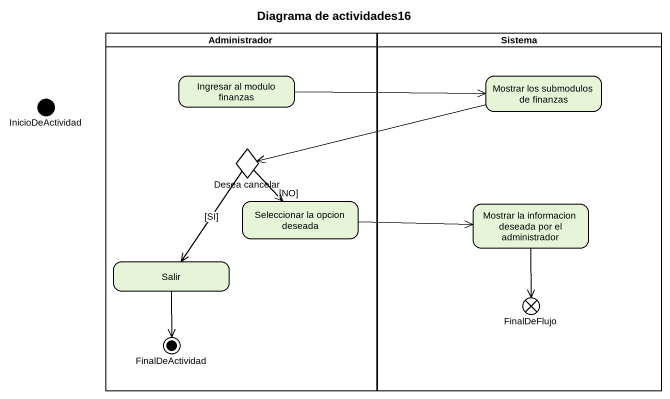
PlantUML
@startuml
title Diagrama de actividades16
hide empty description
state Administrador <<partition>> {
  state "Ingresar al modulo finanzas" as Ingresar_al_modulo_finanzas
  state "Desea cancelar" as Desea_cancelar <<choice>>
  state "Seleccionar la opcion deseada" as Seleccionar_la_opcion
  state Salir
  state FinalDeActividad <<end>>
}
state Sistema <<partition>> {
  state "Mostrar los submodulos de finanzas" as Mostrar_los_submodulos_de
  state "Mostrar la informacion deseada por el administrador" as Mostrar_la_informacion
  state FinalDeFlujo <<end>>
}
state InicioDeActividad <<start>>
Ingresar_al_modulo_finanzas -right-> Mostrar_los_submodulos_de
Mostrar_los_submodulos_de -left-> Desea_cancelar
Desea_cancelar --> Seleccionar_la_opcion : [NO]
Desea_cancelar --> Salir : [SI]
Seleccionar_la_opcion -right-> Mostrar_la_informacion
Mostrar_la_informacion --> FinalDeFlujo
Salir --> FinalDeActividad
@enduml
